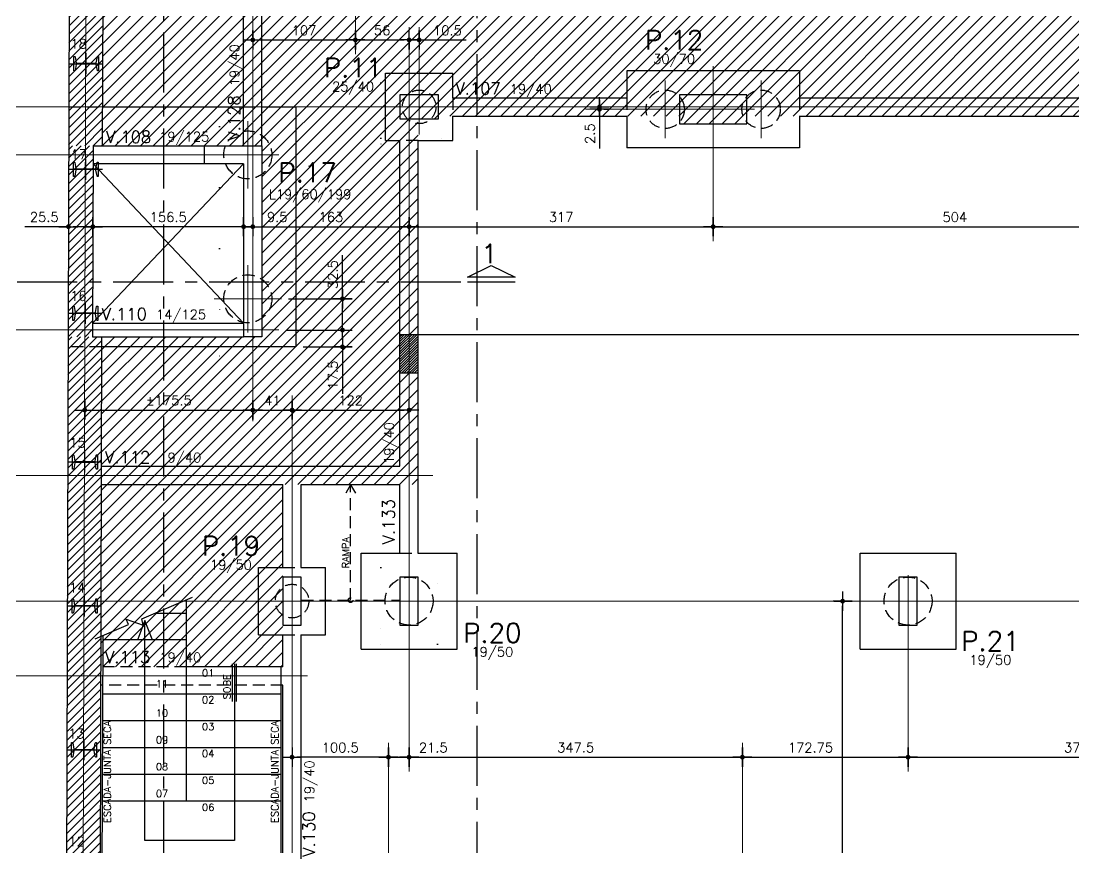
# Model space of a CAD drawing. Header units: inches. Extents: x 164 to 6104, y 4585 to 8790.
# Drawn here: x 733 to 1831, y 7038 to 7899 of the extents above; entities that cross this region are included whole.
import ezdxf

# ---------------------------------------------------------------- set-up
doc = ezdxf.new("R2010")
doc.units = ezdxf.units.IN
doc.header["$LTSCALE"] = 50
doc.header["$MEASUREMENT"] = 0
for name, pattern in [('CENTER', [2, 1.25, -0.25, 0.25, -0.25]), ('DOT', [6.35, 0, -6.35]), ('HIDDEN', [0.375, 0.25, -0.125])]:
    doc.linetypes.add(name, pattern=pattern)
for name, color, linetype in [('ALVENARIA', 10, 'HIDDEN'), ('BLOCOS', 3, 'Continuous'), ('CORTE-FORMA', 1, 'Continuous'), ('CORTINA', 7, 'Continuous'), ('COTA', 6, 'Continuous'), ('ESCADA', 8, 'Continuous'), ('EST_35Cm', 8, 'HIDDEN'), ('FO-TEXTO-VIGAS', 3, 'Continuous'), ('HACHURA SOBRE PISO', 253, 'Continuous'), ('P-N', 5, 'Continuous'), ('PERFIL-CORTINA', 210, 'Continuous'), ('TEXTO', 3, 'Continuous'), ('TEXTO_PERFIL', 4, 'Continuous')]:
    doc.layers.add(name, color=color, linetype=linetype)
for name, color, linetype, lineweight in [('CR-Pilares', 1, 'Continuous', 20), ('FO-Eixos', 150, 'Continuous', 5), ('FO-Textos dos pilares', 3, 'Continuous', 20), ('FO-Vigas', 2, 'Continuous', 30), ('SEM LAJE', 8, 'Continuous', 30)]:
    doc.layers.add(name, color=color, linetype=linetype, lineweight=lineweight)
doc.styles.add('060CL', font='simplex.shx', dxfattribs={"height": 11.25})
doc.styles.add('ROMANS', font='romans.shx')
doc.dimstyles.new('COTA_50', dxfattribs={"dimscale": 5, "dimtxt": 2, "dimasz": 1, "dimexe": 2, "dimexo": 1.5, "dimgap": 1, "dimtad": 1, "dimzin": 12, "dimdsep": 46, "dimtxsty": 'ROMANS', "dimblk1": 'COTA', "dimblk2": 'COTA', "dimsah": 1, "dimcen": -4, "dimdle": 1.5, "dimclrd": 6, "dimclre": 6, "dimclrt": 3, "dimadec": 0, "dimazin": 0, "dimtfac": 1, "dimtofl": 0, "dimtmove": 0, "dimatfit": 3, "dimldrblk": 'COTA', "dimfxl": 1, "dimtolj": 1, "dimtzin": 12, "dimarcsym": 0})
pattern_1 = [(45, (337.457, 4585.132), (-4.419417, 4.419417), [])]

# ---------------------------------------------------------------- blocks, each defined once
blk = doc.blocks.new('COTA')
at = {"layer": 'COTA'}
for p, q in [((2, 0), (-2, 0)), ((0, -2), (0, 2))]:
    blk.add_line(p, q, dxfattribs=at)
at = {"layer": 'COTA', "const_width": 0.5}
blk.add_lwpolyline([(-0.25, 0, 1), (0.25, 0, 1)], format="xyb", close=True, dxfattribs=at)
blk = doc.blocks.new('*D103')
at = {"layer": 'COTA', "color": 6, "lineweight": -2, "transparency": 16777216}
for p, q in [((1657.7, 7133.3), (1657.7, 7122.2)), ((1662.7, 7132.2), (2025, 7132.2)), ((2030, 7133.3), (2030, 7122.2))]:
    blk.add_line(p, q, dxfattribs=at)
at = {"layer": 'Defpoints', "color": 0, "transparency": 16777216}
for p in [(1657.7, 7140.8), (2030, 7140.8), (2030, 7132.2)]:
    blk.add_point(p, dxfattribs=at)
at = {"layer": 'COTA', "color": 6, "lineweight": -2, "transparency": 16777216, "xscale": 5, "yscale": 5, "zscale": 5, "rotation": 180}
blk.add_blockref('COTA', (1657.7, 7132.2), dxfattribs=at)
at = {"layer": 'COTA', "color": 6, "lineweight": -2, "transparency": 16777216, "xscale": 5, "yscale": 5, "zscale": 5}
blk.add_blockref('COTA', (2030, 7132.2), dxfattribs=at)
at = {"layer": 'COTA', "color": 3, "transparency": 16777216, "insert": (1843.9, 7142.2), "char_height": 10, "attachment_point": 5, "style": 'ROMANS'}
blk.add_mtext('\\A1;372.25', dxfattribs=at)
blk = doc.blocks.new('*D20')
at = {"layer": 'COTA', "color": 6, "lineweight": -2, "transparency": 16777216}
for p, q in [((974.5, 7882.4), (974.5, 7889.6)), ((1081.5, 7882.4), (1081.5, 7889.6)), ((979.5, 7879.6), (1076.5, 7879.6))]:
    blk.add_line(p, q, dxfattribs=at)
at = {"layer": 'Defpoints', "color": 0, "transparency": 16777216}
for p in [(974.5, 7874.9), (1081.5, 7879.6), (1081.5, 7874.9)]:
    blk.add_point(p, dxfattribs=at)
at = {"layer": 'COTA', "color": 6, "lineweight": -2, "transparency": 16777216, "xscale": 5, "yscale": 5, "zscale": 5, "rotation": 180}
blk.add_blockref('COTA', (974.5, 7879.6), dxfattribs=at)
at = {"layer": 'COTA', "color": 6, "lineweight": -2, "transparency": 16777216, "xscale": 5, "yscale": 5, "zscale": 5}
blk.add_blockref('COTA', (1081.5, 7879.6), dxfattribs=at)
at = {"layer": 'COTA', "color": 3, "transparency": 16777216, "insert": (1028, 7889.6), "char_height": 10, "attachment_point": 5, "style": 'ROMANS'}
blk.add_mtext('\\A1;107', dxfattribs=at)
blk = doc.blocks.new('*D21')
at = {"layer": 'COTA', "color": 6, "lineweight": -2, "transparency": 16777216}
for p, q in [((1081.5, 7880.7), (1081.5, 7869.6)), ((1086.5, 7879.6), (1132.5, 7879.6)), ((1137.5, 7880.7), (1137.5, 7869.6))]:
    blk.add_line(p, q, dxfattribs=at)
at = {"layer": 'Defpoints', "color": 0, "transparency": 16777216}
for p in [(1081.5, 7888.2), (1137.5, 7888.2), (1137.5, 7879.6)]:
    blk.add_point(p, dxfattribs=at)
at = {"layer": 'COTA', "color": 6, "lineweight": -2, "transparency": 16777216, "xscale": 5, "yscale": 5, "zscale": 5, "rotation": 180}
blk.add_blockref('COTA', (1081.5, 7879.6), dxfattribs=at)
at = {"layer": 'COTA', "color": 6, "lineweight": -2, "transparency": 16777216, "xscale": 5, "yscale": 5, "zscale": 5}
blk.add_blockref('COTA', (1137.5, 7879.6), dxfattribs=at)
at = {"layer": 'COTA', "color": 3, "transparency": 16777216, "insert": (1109.5, 7889.6), "char_height": 10, "attachment_point": 5, "style": 'ROMANS'}
blk.add_mtext('\\A1;56', dxfattribs=at)
blk = doc.blocks.new('*D42')
at = {"layer": 'COTA', "color": 6, "lineweight": -2, "transparency": 16777216}
for p, q in [((960, 7685), (812.8, 7685)), ((807.8, 7679.9), (807.8, 7675)), ((965, 7679.4), (965, 7675))]:
    blk.add_line(p, q, dxfattribs=at)
at = {"layer": 'Defpoints', "color": 0, "transparency": 16777216}
for p in [(807.8, 7687.4), (807.8, 7685), (965, 7686.9)]:
    blk.add_point(p, dxfattribs=at)
at = {"layer": 'COTA', "color": 6, "lineweight": -2, "transparency": 16777216, "xscale": 5, "yscale": 5, "zscale": 5, "rotation": 180}
blk.add_blockref('COTA', (807.8, 7685), dxfattribs=at)
at = {"layer": 'COTA', "color": 6, "lineweight": -2, "transparency": 16777216, "xscale": 5, "yscale": 5, "zscale": 5}
blk.add_blockref('COTA', (965, 7685), dxfattribs=at)
at = {"layer": 'COTA', "color": 3, "transparency": 16777216, "insert": (886.4, 7695), "char_height": 10, "attachment_point": 5, "style": 'ROMANS'}
blk.add_mtext('\\A1;156.5', dxfattribs=at)
blk = doc.blocks.new('*D43')
at = {"layer": 'COTA', "color": 6, "lineweight": -2, "transparency": 16777216}
for p, q in [((782.3, 7685), (736.9, 7685)), ((782.3, 7687.2), (782.3, 7675)), ((802.8, 7685), (787.3, 7685)), ((807.8, 7687.1), (807.8, 7675))]:
    blk.add_line(p, q, dxfattribs=at)
at = {"layer": 'Defpoints', "color": 0, "transparency": 16777216}
for p in [(782.3, 7694.7), (782.3, 7685), (807.8, 7694.6)]:
    blk.add_point(p, dxfattribs=at)
at = {"layer": 'COTA', "color": 6, "lineweight": -2, "transparency": 16777216, "xscale": 5, "yscale": 5, "zscale": 5, "rotation": 180}
blk.add_blockref('COTA', (782.3, 7685), dxfattribs=at)
at = {"layer": 'COTA', "color": 6, "lineweight": -2, "transparency": 16777216, "xscale": 5, "yscale": 5, "zscale": 5}
blk.add_blockref('COTA', (807.8, 7685), dxfattribs=at)
at = {"layer": 'COTA', "color": 3, "transparency": 16777216, "insert": (757.1, 7695), "char_height": 10, "attachment_point": 5, "style": 'ROMANS'}
blk.add_mtext('\\A1;25.5', dxfattribs=at)
blk = doc.blocks.new('*D44')
at = {"layer": 'COTA', "color": 6, "lineweight": -2, "transparency": 16777216}
for p, q in [((960, 7685), (955, 7685)), ((965, 7685.2), (965, 7675)), ((974.5, 7685.2), (974.5, 7675)), ((979.5, 7685), (1015.4, 7685))]:
    blk.add_line(p, q, dxfattribs=at)
at = {"layer": 'Defpoints', "color": 0, "transparency": 16777216}
for p in [(965, 7692.7), (974.5, 7692.7), (974.5, 7685)]:
    blk.add_point(p, dxfattribs=at)
at = {"layer": 'COTA', "color": 6, "lineweight": -2, "transparency": 16777216, "xscale": 5, "yscale": 5, "zscale": 5}
blk.add_blockref('COTA', (965, 7685), dxfattribs=at)
at = {"layer": 'COTA', "color": 6, "lineweight": -2, "transparency": 16777216, "xscale": 5, "yscale": 5, "zscale": 5, "rotation": 180}
blk.add_blockref('COTA', (974.5, 7685), dxfattribs=at)
at = {"layer": 'COTA', "color": 3, "transparency": 16777216, "insert": (1000, 7695), "char_height": 10, "attachment_point": 5, "style": 'ROMANS'}
blk.add_mtext('\\A1;9.5', dxfattribs=at)
blk = doc.blocks.new('*D45')
at = {"layer": 'COTA', "color": 6, "lineweight": -2, "transparency": 16777216}
for p, q in [((974.5, 7684.3), (974.5, 7675)), ((979.5, 7685), (1132.5, 7685)), ((1137.5, 7684.3), (1137.5, 7675))]:
    blk.add_line(p, q, dxfattribs=at)
at = {"layer": 'Defpoints', "color": 0, "transparency": 16777216}
for p in [(974.5, 7691.8), (1137.5, 7691.8), (1137.5, 7685)]:
    blk.add_point(p, dxfattribs=at)
at = {"layer": 'COTA', "color": 6, "lineweight": -2, "transparency": 16777216, "xscale": 5, "yscale": 5, "zscale": 5, "rotation": 180}
blk.add_blockref('COTA', (974.5, 7685), dxfattribs=at)
at = {"layer": 'COTA', "color": 6, "lineweight": -2, "transparency": 16777216, "xscale": 5, "yscale": 5, "zscale": 5}
blk.add_blockref('COTA', (1137.5, 7685), dxfattribs=at)
at = {"layer": 'COTA', "color": 3, "transparency": 16777216, "insert": (1056, 7695), "char_height": 10, "attachment_point": 5, "style": 'ROMANS'}
blk.add_mtext('\\A1;163', dxfattribs=at)
blk = doc.blocks.new('*D46')
at = {"layer": 'COTA', "color": 6, "lineweight": -2, "transparency": 16777216}
for p, q in [((1137.5, 7691.9), (1137.5, 7675)), ((1142.5, 7685), (1449.5, 7685)), ((1454.5, 7691.9), (1454.5, 7675))]:
    blk.add_line(p, q, dxfattribs=at)
at = {"layer": 'Defpoints', "color": 0, "transparency": 16777216}
for p in [(1137.5, 7699.4), (1454.5, 7699.4), (1454.5, 7685)]:
    blk.add_point(p, dxfattribs=at)
at = {"layer": 'COTA', "color": 6, "lineweight": -2, "transparency": 16777216, "xscale": 5, "yscale": 5, "zscale": 5, "rotation": 180}
blk.add_blockref('COTA', (1137.5, 7685), dxfattribs=at)
at = {"layer": 'COTA', "color": 6, "lineweight": -2, "transparency": 16777216, "xscale": 5, "yscale": 5, "zscale": 5}
blk.add_blockref('COTA', (1454.5, 7685), dxfattribs=at)
at = {"layer": 'COTA', "color": 3, "transparency": 16777216, "insert": (1296, 7695), "char_height": 10, "attachment_point": 5, "style": 'ROMANS'}
blk.add_mtext('\\A1;317', dxfattribs=at)
blk = doc.blocks.new('*D47')
at = {"layer": 'COTA', "color": 6, "lineweight": -2, "transparency": 16777216}
for p, q in [((1454.5, 7688.1), (1454.5, 7675)), ((1459.5, 7685), (1953.5, 7685)), ((1958.5, 7688.1), (1958.5, 7675))]:
    blk.add_line(p, q, dxfattribs=at)
at = {"layer": 'Defpoints', "color": 0, "transparency": 16777216}
for p in [(1454.5, 7695.6), (1958.5, 7695.6), (1958.5, 7685)]:
    blk.add_point(p, dxfattribs=at)
at = {"layer": 'COTA', "color": 6, "lineweight": -2, "transparency": 16777216, "xscale": 5, "yscale": 5, "zscale": 5, "rotation": 180}
blk.add_blockref('COTA', (1454.5, 7685), dxfattribs=at)
at = {"layer": 'COTA', "color": 6, "lineweight": -2, "transparency": 16777216, "xscale": 5, "yscale": 5, "zscale": 5}
blk.add_blockref('COTA', (1958.5, 7685), dxfattribs=at)
at = {"layer": 'COTA', "color": 3, "transparency": 16777216, "insert": (1706.5, 7695), "char_height": 10, "attachment_point": 5, "style": 'ROMANS'}
blk.add_mtext('\\A1;504', dxfattribs=at)
blk = doc.blocks.new('*D96')
at = {"layer": 'COTA', "color": 6, "lineweight": -2, "transparency": 16777216}
for p, q in [((799.3, 7490.2), (799.3, 7483.9)), ((804.3, 7493.9), (969.5, 7493.9)), ((974.5, 7490.2), (974.5, 7483.9))]:
    blk.add_line(p, q, dxfattribs=at)
at = {"layer": 'Defpoints', "color": 0, "transparency": 16777216}
for p in [(799.3, 7497.7), (974.5, 7497.7), (974.5, 7493.9)]:
    blk.add_point(p, dxfattribs=at)
at = {"layer": 'COTA', "color": 6, "lineweight": -2, "transparency": 16777216, "xscale": 5, "yscale": 5, "zscale": 5, "rotation": 180}
blk.add_blockref('COTA', (799.3, 7493.9), dxfattribs=at)
at = {"layer": 'COTA', "color": 6, "lineweight": -2, "transparency": 16777216, "xscale": 5, "yscale": 5, "zscale": 5}
blk.add_blockref('COTA', (974.5, 7493.9), dxfattribs=at)
at = {"layer": 'COTA', "color": 3, "transparency": 16777216, "insert": (886.9, 7503.9), "char_height": 10, "attachment_point": 5, "style": 'ROMANS'}
blk.add_mtext('\\A1;%%P175.5', dxfattribs=at)
blk = doc.blocks.new('*D97')
at = {"layer": 'COTA', "color": 6, "lineweight": -2, "transparency": 16777216}
for p, q in [((974.5, 7494.5), (974.5, 7503.9)), ((1015.5, 7494.5), (1015.5, 7503.9)), ((979.5, 7493.9), (1010.5, 7493.9))]:
    blk.add_line(p, q, dxfattribs=at)
at = {"layer": 'Defpoints', "color": 0, "transparency": 16777216}
for p in [(974.5, 7487), (1015.5, 7493.9), (1015.5, 7487)]:
    blk.add_point(p, dxfattribs=at)
at = {"layer": 'COTA', "color": 6, "lineweight": -2, "transparency": 16777216, "xscale": 5, "yscale": 5, "zscale": 5, "rotation": 180}
blk.add_blockref('COTA', (974.5, 7493.9), dxfattribs=at)
at = {"layer": 'COTA', "color": 6, "lineweight": -2, "transparency": 16777216, "xscale": 5, "yscale": 5, "zscale": 5}
blk.add_blockref('COTA', (1015.5, 7493.9), dxfattribs=at)
at = {"layer": 'COTA', "color": 3, "transparency": 16777216, "insert": (995, 7503.9), "char_height": 10, "attachment_point": 5, "style": 'ROMANS'}
blk.add_mtext('\\A1;41', dxfattribs=at)
blk = doc.blocks.new('*D98')
at = {"layer": 'COTA', "color": 6, "lineweight": -2, "transparency": 16777216}
for p, q in [((1015.5, 7494.1), (1015.5, 7503.9)), ((1137.5, 7494.1), (1137.5, 7503.9)), ((1020.5, 7493.9), (1132.5, 7493.9))]:
    blk.add_line(p, q, dxfattribs=at)
at = {"layer": 'Defpoints', "color": 0, "transparency": 16777216}
for p in [(1015.5, 7486.6), (1137.5, 7493.9), (1137.5, 7486.6)]:
    blk.add_point(p, dxfattribs=at)
at = {"layer": 'COTA', "color": 6, "lineweight": -2, "transparency": 16777216, "xscale": 5, "yscale": 5, "zscale": 5, "rotation": 180}
blk.add_blockref('COTA', (1015.5, 7493.9), dxfattribs=at)
at = {"layer": 'COTA', "color": 6, "lineweight": -2, "transparency": 16777216, "xscale": 5, "yscale": 5, "zscale": 5}
blk.add_blockref('COTA', (1137.5, 7493.9), dxfattribs=at)
at = {"layer": 'COTA', "color": 3, "transparency": 16777216, "insert": (1076.5, 7503.9), "char_height": 10, "attachment_point": 5, "style": 'ROMANS'}
blk.add_mtext('\\A1;122', dxfattribs=at)
blk = doc.blocks.new('*D99')
at = {"layer": 'COTA', "color": 6, "lineweight": -2, "transparency": 16777216}
for p, q in [((1116, 7131.5), (1116, 7122.2)), ((1121, 7132.2), (1132.5, 7132.2)), ((1137.5, 7132.2), (1183, 7132.2)), ((1137.5, 7131.5), (1137.5, 7122.2))]:
    blk.add_line(p, q, dxfattribs=at)
at = {"layer": 'Defpoints', "color": 0, "transparency": 16777216}
for p in [(1116, 7139), (1137.5, 7139), (1137.5, 7132.2)]:
    blk.add_point(p, dxfattribs=at)
at = {"layer": 'COTA', "color": 6, "lineweight": -2, "transparency": 16777216, "xscale": 5, "yscale": 5, "zscale": 5, "rotation": 180}
blk.add_blockref('COTA', (1116, 7132.2), dxfattribs=at)
at = {"layer": 'COTA', "color": 6, "lineweight": -2, "transparency": 16777216, "xscale": 5, "yscale": 5, "zscale": 5}
blk.add_blockref('COTA', (1137.5, 7132.2), dxfattribs=at)
at = {"layer": 'COTA', "color": 3, "transparency": 16777216, "insert": (1162.7, 7142.2), "char_height": 10, "attachment_point": 5, "style": 'ROMANS'}
blk.add_mtext('\\A1;21.5', dxfattribs=at)
blk = doc.blocks.new('*D100')
at = {"layer": 'COTA', "color": 6, "lineweight": -2, "transparency": 16777216}
for p, q in [((1015.5, 7132.4), (1015.5, 7122.2)), ((1111, 7132.2), (1020.5, 7132.2)), ((1116, 7132.4), (1116, 7122.2))]:
    blk.add_line(p, q, dxfattribs=at)
at = {"layer": 'Defpoints', "color": 0, "transparency": 16777216}
for p in [(1015.5, 7139.9), (1116, 7139.9), (1015.5, 7132.2)]:
    blk.add_point(p, dxfattribs=at)
at = {"layer": 'COTA', "color": 6, "lineweight": -2, "transparency": 16777216, "xscale": 5, "yscale": 5, "zscale": 5, "rotation": 180}
blk.add_blockref('COTA', (1015.5, 7132.2), dxfattribs=at)
at = {"layer": 'COTA', "color": 6, "lineweight": -2, "transparency": 16777216, "xscale": 5, "yscale": 5, "zscale": 5}
blk.add_blockref('COTA', (1116, 7132.2), dxfattribs=at)
at = {"layer": 'COTA', "color": 3, "transparency": 16777216, "insert": (1065.7, 7142.2), "char_height": 10, "attachment_point": 5, "style": 'ROMANS'}
blk.add_mtext('\\A1;100.5', dxfattribs=at)
blk = doc.blocks.new('*D101')
at = {"layer": 'COTA', "color": 6, "lineweight": -2, "transparency": 16777216}
for p, q in [((1137.5, 7135.7), (1137.5, 7122.2)), ((1485, 7135.7), (1485, 7122.2)), ((1142.5, 7132.2), (1480, 7132.2))]:
    blk.add_line(p, q, dxfattribs=at)
at = {"layer": 'Defpoints', "color": 0, "transparency": 16777216}
for p in [(1137.5, 7143.2), (1485, 7143.2), (1485, 7132.2)]:
    blk.add_point(p, dxfattribs=at)
at = {"layer": 'COTA', "color": 6, "lineweight": -2, "transparency": 16777216, "xscale": 5, "yscale": 5, "zscale": 5, "rotation": 180}
blk.add_blockref('COTA', (1137.5, 7132.2), dxfattribs=at)
at = {"layer": 'COTA', "color": 6, "lineweight": -2, "transparency": 16777216, "xscale": 5, "yscale": 5, "zscale": 5}
blk.add_blockref('COTA', (1485, 7132.2), dxfattribs=at)
at = {"layer": 'COTA', "color": 3, "transparency": 16777216, "insert": (1311.2, 7142.2), "char_height": 10, "attachment_point": 5, "style": 'ROMANS'}
blk.add_mtext('\\A1;347.5', dxfattribs=at)
blk = doc.blocks.new('*D102')
at = {"layer": 'COTA', "color": 6, "lineweight": -2, "transparency": 16777216}
for p, q in [((1485, 7136.1), (1485, 7142.2)), ((1657.7, 7136.1), (1657.7, 7142.2)), ((1490, 7132.2), (1652.7, 7132.2))]:
    blk.add_line(p, q, dxfattribs=at)
at = {"layer": 'Defpoints', "color": 0, "transparency": 16777216}
for p in [(1485, 7128.6), (1657.7, 7132.2), (1657.7, 7128.6)]:
    blk.add_point(p, dxfattribs=at)
at = {"layer": 'COTA', "color": 6, "lineweight": -2, "transparency": 16777216, "xscale": 5, "yscale": 5, "zscale": 5, "rotation": 180}
blk.add_blockref('COTA', (1485, 7132.2), dxfattribs=at)
at = {"layer": 'COTA', "color": 6, "lineweight": -2, "transparency": 16777216, "xscale": 5, "yscale": 5, "zscale": 5}
blk.add_blockref('COTA', (1657.7, 7132.2), dxfattribs=at)
at = {"layer": 'COTA', "color": 3, "transparency": 16777216, "insert": (1556, 7142.2), "char_height": 10, "attachment_point": 5, "style": 'ROMANS'}
blk.add_mtext('\\A1;172.75', dxfattribs=at)
blk = doc.blocks.new('*D134')
at = {"layer": 'COTA', "color": 6, "lineweight": -2, "transparency": 16777216}
for p, q in [((1137.5, 7878.5), (1137.5, 7889.6)), ((1148, 7878.5), (1148, 7889.6)), ((1132.5, 7879.6), (1127.5, 7879.6)), ((1153, 7879.6), (1197, 7879.6))]:
    blk.add_line(p, q, dxfattribs=at)
at = {"layer": 'Defpoints', "color": 0, "transparency": 16777216}
for p in [(1137.5, 7871), (1148, 7879.6), (1148, 7871)]:
    blk.add_point(p, dxfattribs=at)
at = {"layer": 'COTA', "color": 6, "lineweight": -2, "transparency": 16777216, "xscale": 5, "yscale": 5, "zscale": 5}
blk.add_blockref('COTA', (1137.5, 7879.6), dxfattribs=at)
at = {"layer": 'COTA', "color": 6, "lineweight": -2, "transparency": 16777216, "xscale": 5, "yscale": 5, "zscale": 5, "rotation": 180}
blk.add_blockref('COTA', (1148, 7879.6), dxfattribs=at)
at = {"layer": 'COTA', "color": 3, "transparency": 16777216, "insert": (1177.5, 7889.6), "char_height": 10, "attachment_point": 5, "style": 'ROMANS'}
blk.add_mtext('\\A1;10.5', dxfattribs=at)
blk = doc.blocks.new('*D93')
at = {"layer": 'COTA', "color": 6, "lineweight": -2, "transparency": 16777216}
for p, q in [((1336, 7814.8), (1336, 7819.8)), ((1340.4, 7809.8), (1346, 7809.8)), ((1340.4, 7807.3), (1346, 7807.3)), ((1336, 7802.3), (1336, 7766.4))]:
    blk.add_line(p, q, dxfattribs=at)
at = {"layer": 'Defpoints', "color": 0, "transparency": 16777216}
for p in [(1332.9, 7809.8), (1332.9, 7807.3), (1336, 7807.3)]:
    blk.add_point(p, dxfattribs=at)
at = {"layer": 'COTA', "color": 6, "lineweight": -2, "transparency": 16777216, "xscale": 5, "yscale": 5, "zscale": 5}
for p, rotation in [((1336, 7809.8), 270), ((1336, 7807.3), 90)]:
    blk.add_blockref('COTA', p, dxfattribs=dict(at, rotation=rotation))
at = {"layer": 'COTA', "color": 3, "transparency": 16777216, "insert": (1326, 7781.9), "char_height": 10, "attachment_point": 5, "rotation": 90, "style": 'ROMANS'}
blk.add_mtext('\\A1;2.5', dxfattribs=at)
blk = doc.blocks.new('*D119')
at = {"layer": 'COTA', "color": 6, "lineweight": -2, "transparency": 16777216}
for p, q in [((1580.3, 7294.8), (1599.5, 7294.8)), ((1589.5, 6674.8), (1589.5, 7289.8)), ((1580.3, 6669.8), (1599.5, 6669.8))]:
    blk.add_line(p, q, dxfattribs=at)
at = {"layer": 'Defpoints', "color": 0, "transparency": 16777216}
for p in [(1572.8, 7294.8), (1589.5, 7294.8), (1572.8, 6669.8)]:
    blk.add_point(p, dxfattribs=at)
at = {"layer": 'COTA', "color": 6, "lineweight": -2, "transparency": 16777216, "xscale": 5, "yscale": 5, "zscale": 5}
for p, rotation in [((1589.5, 7294.8), 90), ((1589.5, 6669.8), 270)]:
    blk.add_blockref('COTA', p, dxfattribs=dict(at, rotation=rotation))
at = {"layer": 'COTA', "color": 3, "transparency": 16777216, "insert": (1579.5, 6982.3), "char_height": 10, "attachment_point": 5, "rotation": 90, "style": 'ROMANS'}
blk.add_mtext('\\A1;625', dxfattribs=at)
blk = doc.blocks.new('*D243')
at = {"layer": 'BLOCOS', "color": 6, "lineweight": -2, "transparency": 16777216}
for p, q in [((1068, 7609.8), (1068, 7655.3)), ((1011.9, 7609.8), (1078, 7609.8)), ((1068, 7582.3), (1068, 7604.8)), ((1009.3, 7577.3), (1078, 7577.3))]:
    blk.add_line(p, q, dxfattribs=at)
at = {"layer": 'Defpoints', "color": 0, "transparency": 16777216}
for p in [(1004.4, 7609.8), (1068, 7609.8), (1001.8, 7577.3)]:
    blk.add_point(p, dxfattribs=at)
at = {"layer": 'BLOCOS', "color": 6, "lineweight": -2, "transparency": 16777216, "xscale": 5, "yscale": 5, "zscale": 5}
for p, rotation in [((1068, 7609.8), 90), ((1068, 7577.3), 270)]:
    blk.add_blockref('COTA', p, dxfattribs=dict(at, rotation=rotation))
at = {"layer": 'BLOCOS', "color": 3, "transparency": 16777216, "insert": (1058, 7635.1), "char_height": 10, "attachment_point": 5, "rotation": 90, "style": 'ROMANS'}
blk.add_mtext('\\A1;32.5', dxfattribs=at)
blk = doc.blocks.new('*D244')
at = {"layer": 'BLOCOS', "color": 6, "lineweight": -2, "transparency": 16777216}
for p, q in [((1068, 7582.3), (1068, 7587.3)), ((1009.3, 7577.3), (1078, 7577.3)), ((1026.9, 7559.8), (1078, 7559.8)), ((1068, 7554.8), (1068, 7510.8))]:
    blk.add_line(p, q, dxfattribs=at)
at = {"layer": 'Defpoints', "color": 0, "transparency": 16777216}
for p in [(1001.8, 7577.3), (1019.4, 7559.8), (1068, 7559.8)]:
    blk.add_point(p, dxfattribs=at)
at = {"layer": 'BLOCOS', "color": 6, "lineweight": -2, "transparency": 16777216, "xscale": 5, "yscale": 5, "zscale": 5}
for p, rotation in [((1068, 7577.3), 270), ((1068, 7559.8), 90)]:
    blk.add_blockref('COTA', p, dxfattribs=dict(at, rotation=rotation))
at = {"layer": 'BLOCOS', "color": 3, "transparency": 16777216, "insert": (1058, 7530.3), "char_height": 10, "attachment_point": 5, "rotation": 90, "style": 'ROMANS'}
blk.add_mtext('\\A1;17.5', dxfattribs=at)

msp = doc.modelspace()

# ---------------------------------------------------------------- hatches: boundary and pattern name
at = {"layer": 'CORTE-FORMA'}
h = msp.add_hatch(dxfattribs=at)
h.set_pattern_fill('ANSI31', color=70, scale=15)
h.set_pattern_definition([(45, (-1213.1004, 4585.1318), (-1.3258252, 1.3258252), [])])
h.paths.add_polyline_path([(1146.99312, 7532.69647), (1146.99312, 7572.69647), (1127.99312, 7572.69647), (1127.99312, 7532.69647)])
at = {"layer": 'CORTINA'}
h = msp.add_hatch(dxfattribs=at)
h.set_pattern_fill('ANSI31', color=253, scale=50)
h.set_pattern_definition(pattern_1)
h.paths.add_polyline_path([(819.15493, 8289.78101), (3743.45968, 8322.84083), (3743.45968, 7831.33875), (3778.45968, 7831.33875), (3778.45968, 8358.23875), (784.25968, 8324.38875), (782.57712, 7769.33875), (817.57728, 7769.33875)])
h = msp.add_hatch(dxfattribs=at)
h.set_pattern_fill('ANSI31', color=253, scale=50)
h.paths.add_polyline_path([(808.07724, 7769.33875), (782.57712, 7769.33875), (781.97388, 7570.33875), (807.474, 7570.33875)])
h = msp.add_hatch(dxfattribs=at)
h.set_pattern_fill('ANSI31', color=253, scale=50)
h.set_pattern_definition(pattern_1)
h.paths.add_polyline_path([(3743.45968, 5673.85557), (1473.10144, 5602.83875), (811.00984, 5602.83875), (816.97404, 7570.33875), (781.97388, 7570.33875), (775.90358, 5567.83875), (1473.64871, 5567.83875), (3743.45968, 5638.83845), (3743.45968, 5634.44181), (3778.45968, 5634.44181), (3778.45968, 7632.33875), (3743.45968, 7632.33875)])
at = {"layer": 'HACHURA SOBRE PISO'}
h = msp.add_hatch(dxfattribs=at)
h.set_pattern_fill('ANSI31', color=256, scale=75)
h.set_pattern_definition([(45, (-1213.1, 4585.132), (-6.629126, 6.629126), [])])
h.paths.add_polyline_path([(3743.45968, 8153.83875), (3562.49312, 8153.83875), (3562.49312, 8320.79497), (819.15493, 8289.78101), (817.57728, 7769.33875), (983.99311, 7769.33875), (983.99311, 7570.33875), (816.97404, 7570.33875), (815.83301, 7226.33872), (1005.95968, 7226.33872), (1005.95968, 7416.33875), (1146.99312, 7416.33875), (1146.99312, 7797.33875), (1167.99312, 7797.33875), (1167.99312, 7800.33875), (1419.49312, 7800.33875), (1419.49312, 7792.33875), (1489.49312, 7792.33875), (1489.49312, 7800.33875), (1938.49312, 7800.33875), (1938.49312, 7797.33875), (1978.49312, 7797.33875), (1978.49312, 7800.33875), (2518.49312, 7800.33875), (2558.49312, 7797.33875), (2558.49312, 7800.33875), (3023.49312, 7800.33875), (3023.49312, 7792.33875), (3093.49312, 7792.33875), (3093.49312, 7800.33875), (3446.99311, 7800.33875), (3446.99311, 7471.83875), (3456.99311, 7471.83875), (3456.99311, 7452.83875), (3533.49312, 7452.83875), (3533.49312, 7471.83875), (3543.49312, 7471.83875), (3543.49312, 7500.83876), (3562.49312, 7500.83876), (3562.49312, 7473.33875), (3743.45968, 7473.33875), (3743.45968, 7632.33875), (3543.49312, 7632.33875), (3543.49312, 7662.33875), (3562.49312, 7662.33875), (3562.49312, 7812.33875), (3543.49312, 7812.33875), (3543.49312, 7831.33875), (3743.45968, 7831.33875)])

# ---------------------------------------------------------------- linework, layer by layer
at = {"layer": 'ALVENARIA', "linetype": 'DOT', "ltscale": 0.2}
for p, q in [((1107.95968, 7834.83294), (1107.95968, 7769.83294)), ((939.95968, 7789.33875), (939.95968, 7550.33875)), ((1107.95968, 7777.33875), (1187.95968, 7777.33875)), ((939.95968, 7550.33875), (998.95968, 7550.33875)), ((1107.95968, 7329.83875), (1107.95968, 7249.83875)), ((1166.95968, 7249.83875), (1166.95968, 7329.83875)), ((935.55872, 7190.24001), (935.55872, 7249.24001)), ((1107.95968, 7249.83875), (1166.95968, 7249.83875))]:
    msp.add_line(p, q, dxfattribs=at)
at = {"layer": 'ALVENARIA', "color": 252}
for p, q in [((1076.49311, 7415.83871), (1071.49311, 7407.33871)), ((1076.49311, 7295.83871), (1076.49311, 7415.83871)), ((1076.49311, 7415.83871), (1081.49311, 7407.33871))]:
    msp.add_line(p, q, dxfattribs=at)
at = {"layer": 'ALVENARIA', "color": 8, "linetype": 'Continuous'}
msp.add_line((955.45968, 7229.39044), (955.45968, 7045.18123), dxfattribs=at)
at = {"layer": 'ALVENARIA', "color": 252, "flags": 128}
msp.add_lwpolyline([(1025.49311, 7295.83871), (1127.49311, 7295.83871)], dxfattribs=at)
at = {"layer": 'ALVENARIA', "color": 252}
msp.add_circle((1076.49311, 7295.83871), 2.5, dxfattribs=at)
at = {"layer": 'BLOCOS'}
for p, q in [((1112.99312, 7774.83875), (1112.99312, 7844.83875)), ((1112.99312, 7844.83875), (1182.99312, 7844.83875)), ((1182.99312, 7819.33875), (1182.99312, 7844.83875)), ((1544.49312, 7847.33875), (1364.49312, 7847.33875)), ((1364.49312, 7847.33875), (1364.49312, 7819.33875)), ((1544.49312, 7847.33875), (1544.49312, 7819.33875)), ((817.70005, 7809.83875), (964.99311, 7809.83875)), ((983.99311, 7809.83875), (1019.36811, 7809.83875)), ((1019.36811, 7809.83875), (1019.36811, 7559.83875)), ((1182.99312, 7774.83875), (1182.99312, 7800.33875)), ((1364.49312, 7800.33875), (1364.49312, 7767.33875)), ((1544.49312, 7800.33875), (1544.49312, 7767.33875)), ((1112.99312, 7774.83875), (1127.99312, 7774.83875)), ((1146.99312, 7774.83875), (1182.99312, 7774.83875)), ((1544.49312, 7767.33875), (1364.49312, 7767.33875)), ((1019.36811, 7559.83875), (816.94221, 7559.83875)), ((1087.49312, 7244.83875), (1087.49312, 7344.83875)), ((1087.49312, 7344.83875), (1127.99312, 7344.83875)), ((1146.99312, 7344.83875), (1187.49312, 7344.83875)), ((1187.49312, 7244.83875), (1187.49312, 7344.83875)), ((1607.74312, 7244.83875), (1607.74312, 7344.83875)), ((1607.74312, 7344.83875), (1707.74312, 7344.83875)), ((1707.74312, 7244.83875), (1707.74312, 7344.83875)), ((980.45968, 7259.83875), (980.45968, 7329.83875)), ((980.45968, 7329.83875), (1005.95968, 7329.83875)), ((1024.95968, 7329.83875), (1050.45968, 7329.83875)), ((1050.45968, 7259.83875), (1050.45968, 7329.83875)), ((980.45968, 7259.83875), (1005.95968, 7259.83875)), ((1024.95968, 7259.83875), (1050.45968, 7259.83875)), ((1087.49312, 7244.83875), (1187.49312, 7244.83875)), ((1607.74312, 7244.83875), (1707.74312, 7244.83875))]:
    msp.add_line(p, q, dxfattribs=at)
at = {"layer": 'BLOCOS', "color": 8, "linetype": 'HIDDEN'}
for p, q in [((1182.99312, 7819.33875), (1182.99312, 7800.33875)), ((1364.49312, 7819.33875), (1364.49312, 7800.33875)), ((1544.49312, 7819.33875), (1544.49312, 7800.33875)), ((964.99311, 7809.83875), (983.99311, 7809.83875)), ((1146.99312, 7774.83875), (1127.99312, 7774.83875)), ((1127.99312, 7344.83875), (1146.99312, 7344.83875)), ((1005.95968, 7329.83875), (1024.95968, 7329.83875)), ((1005.95968, 7259.83875), (1024.95968, 7259.83875))]:
    msp.add_line(p, q, dxfattribs=at)
at = {"layer": 'BLOCOS', "linetype": 'HIDDEN'}
for p, q in [((782.69989, 7809.83875), (817.70005, 7809.83875)), ((816.94221, 7559.83875), (781.94205, 7559.83875))]:
    msp.add_line(p, q, dxfattribs=at)
at = {"layer": 'CORTE-FORMA'}
for p, q in [((1127.99312, 7572.69647), (1146.99312, 7572.69647)), ((1127.99312, 7532.69647), (1127.99312, 7572.69647)), ((1146.99312, 7532.69647), (1146.99312, 7572.69647)), ((1127.99312, 7532.69647), (1146.99312, 7532.69647))]:
    msp.add_line(p, q, dxfattribs=at)
at = {"layer": 'CORTE-FORMA', "color": 8}
msp.add_line((1146.99312, 7572.69647), (2417.99312, 7572.69647), dxfattribs=at)
at = {"layer": 'CORTINA'}
for p, q in [((784.25968, 8324.38875), (775.90358, 5567.83875)), ((819.15493, 8289.78101), (817.57728, 7769.33875)), ((808.07724, 7769.33875), (807.474, 7570.33875)), ((816.97404, 7570.33875), (811.00984, 5602.83875))]:
    msp.add_line(p, q, dxfattribs=at)
at = {"layer": 'CORTINA', "linetype": 'HIDDEN'}
msp.add_line((807.474, 7570.33875), (816.97404, 7570.33875), dxfattribs=at)
at = {"layer": 'CR-Pilares', "linetype": 'DOT', "ltscale": 0.2}
msp.add_line((935.55872, 7190.24001), (935.55872, 7249.24001), dxfattribs=at)
at = {"layer": 'ESCADA'}
for p, q in [((858.88915, 7276.23442), (911.82364, 7298.79351)), ((905.49312, 7086.33871), (905.49312, 7296.09563)), ((873.21276, 7282.33871), (905.49312, 7282.33871)), ((810.10686, 7255.44488), (845.07817, 7270.3486)), ((845.07817, 7270.3486), (842.55522, 7276.16533)), ((842.55522, 7276.16533), (860.23345, 7269.74296)), ((860.23345, 7269.74296), (858.88915, 7276.23442)), ((818.02973, 7258.82137), (817.20222, 6985.83874)), ((905.49312, 7254.33871), (818.01614, 7254.33871)), ((1003.95968, 6985.83874), (1003.95968, 7226.33872)), ((817.84639, 7198.33871), (1003.95968, 7198.33871)), ((817.76151, 7170.33872), (1003.95968, 7170.33872)), ((817.67663, 7142.33871), (1003.95968, 7142.33871)), ((817.59175, 7114.33872), (1003.95968, 7114.33872)), ((1003.95968, 7086.33871), (817.50687, 7086.33871))]:
    msp.add_line(p, q, dxfattribs=at)
at = {"layer": 'EST_35Cm', "color": 8}
for centre, radius in [((1147.99312, 7809.83875), 17.5), ((1404.49312, 7807.33875), 20), ((1504.49312, 7807.33875), 20), ((969.36811, 7759.83875), 25), ((969.36811, 7609.83875), 25), ((1015.45968, 7294.83875), 17.5), ((1137.49312, 7294.83875), 25), ((1657.74312, 7294.83875), 25)]:
    msp.add_circle(centre, radius, dxfattribs=at)
at = {"layer": 'FO-Eixos'}
for p, q in [((974.49279, 7482.5), (974.49279, 8487.88815)), ((1081.49312, 8487.88815), (1081.49312, 7864.64467)), ((801.76036, 8324.5866), (793.40366, 5567.83875)), ((1137.49312, 7117.23534), (1137.49312, 7892.81698)), ((1147.99312, 7780.92214), (1147.99312, 7892.81698)), ((1454.49312, 7852.41268), (1454.49312, 7670.03886)), ((1404.49312, 7837.33875), (1404.49312, 7777.33875)), ((1504.49312, 7837.33875), (1504.49312, 7777.33875)), ((646.16579, 7809.83875), (3376, 7809.83875)), ((1497.7753, 7807.33875), (1321.5, 7807.33875)), ((969.36811, 7794.83875), (969.36811, 7724.83875)), ((646.16579, 7759.83875), (1001.81137, 7759.83875)), ((969.36811, 7644.83875), (969.36811, 7574.83875)), ((1004.36811, 7609.83875), (934.36811, 7609.83875)), ((646.16579, 7577.33875), (1001.81137, 7577.33875)), ((1015.45968, 6855.14514), (1015.45968, 7509)), ((646.16579, 7425.83875), (1162.28909, 7425.83875)), ((1657.74312, 7117.23534), (1657.74312, 7321.78303)), ((646.16579, 7294.83875), (3323.5, 7294.83875)), ((1031.60249, 7216.83872), (646.16579, 7216.83872)), ((1115.99318, 4929.5), (1115.99318, 7147.23534)), ((1484.99312, 6333.67923), (1484.99312, 7147.23534))]:
    msp.add_line(p, q, dxfattribs=at)
at = {"layer": 'FO-Vigas'}
for p, q in [((964.99311, 7769.33875), (964.99311, 7927.83875)), ((983.99311, 7769.33875), (983.99311, 7927.83875)), ((1182.99312, 7819.33875), (1364.49312, 7819.33875)), ((1544.49312, 7819.33875), (1908.49312, 7819.33875)), ((1182.99312, 7800.33875), (1364.49312, 7800.33875)), ((1544.49312, 7800.33875), (1908.49312, 7800.33875)), ((1127.99312, 7435.33875), (1127.99312, 7774.83875)), ((1146.99312, 7344.83875), (1146.99312, 7774.83875)), ((808.07724, 7769.33875), (923.99312, 7769.33875)), ((923.99312, 7750.33875), (808.01964, 7750.33875)), ((807.474, 7584.33875), (964.99312, 7584.33875)), ((807.474, 7570.33875), (964.99312, 7570.33875)), ((816.56481, 7435.33875), (1127.99312, 7435.33875)), ((816.50721, 7416.33875), (1005.95968, 7416.33875)), ((1005.95968, 7329.83875), (1005.95968, 7416.33875)), ((1024.95968, 7329.83875), (1024.95968, 7416.33875)), ((1024.95968, 7416.33875), (1127.99312, 7416.33875)), ((1127.99312, 7344.83875), (1127.99312, 7416.33875)), ((1005.95968, 7226.33872), (1005.95968, 7259.83875)), ((1024.95968, 7021.83875), (1024.95968, 7259.83875)), ((1005.95968, 7226.33872), (905.49312, 7226.33872)), ((1005.95968, 7021.83875), (1005.95968, 7207.33872))]:
    msp.add_line(p, q, dxfattribs=at)
at = {"layer": 'FO-Vigas', "linetype": 'HIDDEN'}
for p, q in [((905.49312, 7226.33872), (815.83301, 7226.33872)), ((1005.95968, 7207.33872), (815.83301, 7207.33872))]:
    msp.add_line(p, q, dxfattribs=at)
at = {"layer": 'P-N'}
for p, q in [((923.99312, 7769.33875), (983.99311, 7769.33875)), ((923.99312, 7769.33875), (923.99312, 7750.33875)), ((983.99311, 7769.33875), (983.99311, 7570.33875)), ((964.99311, 7750.33875), (923.99312, 7750.33875)), ((964.99311, 7750.33875), (964.99312, 7570.33875)), ((983.99311, 7570.33875), (964.99312, 7570.33875))]:
    msp.add_line(p, q, dxfattribs=at)
for points in [[(1127.99312, 7822.33875), (1127.99312, 7809.83875), (1127.99312, 7797.33875), (1147.99312, 7797.33875), (1167.99312, 7797.33875), (1167.99312, 7809.83875), (1167.99312, 7822.33875), (1147.99312, 7822.33875), (1127.99312, 7822.33875)], [(1419.49312, 7822.33875), (1419.49312, 7807.33875), (1419.49312, 7792.33875), (1454.49312, 7792.33875), (1489.49312, 7792.33875), (1489.49312, 7807.33875), (1489.49312, 7822.33875), (1454.49312, 7822.33875), (1419.49312, 7822.33875)], [(1024.95968, 7319.83875), (1015.45968, 7319.83875), (1005.95968, 7319.83875), (1005.95968, 7294.83875), (1005.95968, 7269.83875), (1015.45968, 7269.83875), (1024.95968, 7269.83875), (1024.95968, 7294.83875), (1024.95968, 7319.83875)], [(1146.99312, 7319.83875), (1137.49312, 7319.83875), (1127.99312, 7319.83875), (1127.99312, 7294.83875), (1127.99312, 7269.83875), (1137.49312, 7269.83875), (1146.99312, 7269.83875), (1146.99312, 7294.83875), (1146.99312, 7319.83875)], [(1667.24312, 7319.83875), (1657.74312, 7319.83875), (1648.24312, 7319.83875), (1648.24312, 7294.83875), (1648.24312, 7269.83875), (1657.74312, 7269.83875), (1667.24312, 7269.83875), (1667.24312, 7294.83875), (1667.24312, 7319.83875)]]:
    msp.add_lwpolyline(points, close=True, dxfattribs=at)
at = {"layer": 'PERFIL-CORTINA', "color": 210}
for p, q in [((800.83632, 7843.92893), (800.83632, 7865.74687)), ((783.48752, 7854.8379), (818.18513, 7854.8379)), ((800.50288, 7733.92943), (800.50288, 7755.74737)), ((783.15407, 7744.8384), (817.85168, 7744.8384)), ((800.04817, 7583.93012), (800.04817, 7605.74806)), ((782.69937, 7594.83909), (817.39698, 7594.83909)), ((799.57824, 7428.90601), (799.57824, 7450.72395)), ((782.22944, 7439.81498), (816.92705, 7439.81498)), ((799.12354, 7278.9067), (799.12354, 7300.72464)), ((781.77473, 7289.81567), (816.47234, 7289.81567)), ((798.66884, 7128.90739), (798.66884, 7150.72533)), ((781.32003, 7139.81636), (816.01764, 7139.81636))]:
    msp.add_line(p, q, dxfattribs=at)
for points in [[(810.80155, 7854.4444), (790.87224, 7854.4444, 0.3485364155), (790.2636, 7853.96147), (789.19905, 7847.82083, -0.3485364155), (788.59041, 7847.3379), (787.83632, 7847.3379), (787.83632, 7862.3379), (788.59041, 7862.3379, -0.3485364155), (789.19905, 7861.85497), (790.2636, 7855.71433, 0.3485364155), (790.87224, 7855.2314), (810.80041, 7855.2314, 0.3485364155), (811.40905, 7855.71433), (812.4736, 7861.85497, -0.3485364155), (813.08224, 7862.3379), (813.83632, 7862.3379), (813.83632, 7847.3379), (813.08224, 7847.3379, -0.3485364155), (812.4736, 7847.82083), (811.40905, 7853.96147, 0.3490499028), (810.79926, 7854.4444)], [(810.46811, 7744.4449), (790.53879, 7744.4449, 0.3485364155), (789.93015, 7743.96197), (788.8656, 7737.82134, -0.3485364155), (788.25696, 7737.3384), (787.50288, 7737.3384), (787.50288, 7752.3384), (788.25696, 7752.3384, -0.3485364155), (788.8656, 7751.85547), (789.93015, 7745.71484, 0.3485364155), (790.53879, 7745.2319), (810.46696, 7745.2319, 0.3485364155), (811.0756, 7745.71484), (812.14015, 7751.85547, -0.3485364155), (812.74879, 7752.3384), (813.50288, 7752.3384), (813.50288, 7737.3384), (812.74879, 7737.3384, -0.3485364155), (812.14015, 7737.82134), (811.0756, 7743.96197, 0.3490499028), (810.46582, 7744.4449)], [(810.0134, 7594.44559), (790.08409, 7594.44559, 0.3485364155), (789.47545, 7593.96266), (788.4109, 7587.82202, -0.3485364155), (787.80226, 7587.33909), (787.04817, 7587.33909), (787.04817, 7602.33909), (787.80226, 7602.33909, -0.3485364155), (788.4109, 7601.85616), (789.47545, 7595.71552, 0.3485364155), (790.08409, 7595.23259), (810.01226, 7595.23259, 0.3485364155), (810.6209, 7595.71552), (811.68545, 7601.85616, -0.3485364155), (812.29409, 7602.33909), (813.04817, 7602.33909), (813.04817, 7587.33909), (812.29409, 7587.33909, -0.3485364155), (811.68545, 7587.82202), (810.6209, 7593.96266, 0.3490499028), (810.01111, 7594.44559)], [(809.54347, 7439.42148), (789.61415, 7439.42148, 0.3485364155), (789.00551, 7438.93855), (787.94097, 7432.79791, -0.3485364155), (787.33233, 7432.31498), (786.57824, 7432.31498), (786.57824, 7447.31498), (787.33233, 7447.31498, -0.3485364155), (787.94097, 7446.83205), (789.00551, 7440.69141, 0.3485364155), (789.61415, 7440.20848), (809.54233, 7440.20848, 0.3485364155), (810.15097, 7440.69141), (811.21551, 7446.83205, -0.3485364155), (811.82415, 7447.31498), (812.57824, 7447.31498), (812.57824, 7432.31498), (811.82415, 7432.31498, -0.3485364155), (811.21551, 7432.79791), (810.15097, 7438.93855, 0.3490499028), (809.54118, 7439.42148)], [(809.08877, 7289.42217), (789.15945, 7289.42217, 0.3485364155), (788.55081, 7288.93924), (787.48626, 7282.7986, -0.3485364155), (786.87763, 7282.31567), (786.12354, 7282.31567), (786.12354, 7297.31567), (786.87763, 7297.31567, -0.3485364155), (787.48626, 7296.83274), (788.55081, 7290.6921, 0.3485364155), (789.15945, 7290.20917), (809.08763, 7290.20917, 0.3485364155), (809.69626, 7290.6921), (810.76081, 7296.83274, -0.3485364155), (811.36945, 7297.31567), (812.12354, 7297.31567), (812.12354, 7282.31567), (811.36945, 7282.31567, -0.3485364155), (810.76081, 7282.7986), (809.69626, 7288.93924, 0.3490499028), (809.08648, 7289.42217)], [(808.63407, 7139.42286), (788.70475, 7139.42286, 0.3485364155), (788.09611, 7138.93993), (787.03156, 7132.79929, -0.3485364155), (786.42292, 7132.31636), (785.66884, 7132.31636), (785.66884, 7147.31636), (786.42292, 7147.31636, -0.3485364155), (787.03156, 7146.83343), (788.09611, 7140.69279, 0.3485364155), (788.70475, 7140.20986), (808.63292, 7140.20986, 0.3485364155), (809.24156, 7140.69279), (810.30611, 7146.83343, -0.3485364155), (810.91475, 7147.31636), (811.66884, 7147.31636), (811.66884, 7132.31636), (810.91475, 7132.31636, -0.3485364155), (810.30611, 7132.79929), (809.24156, 7138.93993, 0.3490499028), (808.63178, 7139.42286)]]:
    msp.add_lwpolyline(points, format="xyb", dxfattribs=at)
at = {"layer": 'SEM LAJE'}
for p, q in [((964.99311, 7750.33875), (807.474, 7584.33875)), ((808.01964, 7750.33875), (964.99312, 7584.33875))]:
    msp.add_line(p, q, dxfattribs=at)
at = {"layer": 'TEXTO', "color": 8, "linetype": 'CENTER'}
for p, q in [((881.86289, 5024.69625), (881.86289, 8382.46457)), ((1208.36289, 5002.19625), (1208.36289, 8382.46457)), ((729.01685, 7627.39516), (1198.22906, 7627.39516))]:
    msp.add_line(p, q, dxfattribs=at)
at = {"layer": 'TEXTO', "color": 3}
msp.add_line((1198.22906, 7627.39516), (1248.22906, 7627.39516), dxfattribs=at)
at = {"layer": 'TEXTO', "color": 8}
for p, q in [((862.07687, 7274.60922), (854.57687, 7255.09549)), ((862.07687, 7045.18123), (862.07687, 7274.60922)), ((869.57687, 7255.09549), (862.07687, 7274.60922)), ((953.45968, 7190.21369), (953.45968, 7229.39044)), ((957.45968, 7190.21369), (957.45968, 7229.39044)), ((955.45968, 7045.18123), (862.07687, 7045.18123))]:
    msp.add_line(p, q, dxfattribs=at)
at = {"layer": 'TEXTO', "color": 3}
msp.add_lwpolyline([(1248.22906, 7632.39516), (1198.22906, 7632.39516), (1223.22906, 7644.39516), (1248.22906, 7632.39516)], dxfattribs=at)

# ---------------------------------------------------------------- texts
at = {"layer": 'FO-TEXTO-VIGAS', "style": 'ROMANS'}
for p in [(960.44732, 7831.41989), (1121.63134, 7437.63007), (1038.52207, 7085.08457)]:
    msp.add_text('19/40', height=10, rotation=90, dxfattribs=at).set_placement(p)
at = {"layer": 'FO-TEXTO-VIGAS', "color": 1, "style": 'ROMANS'}
for s, p in [('V.107', (1185.88757, 7822.68016)), ('V.108', (821.49235, 7772.26568)), ('V.110', (816.98386, 7587.67627)), ('V.112', (820.49138, 7438.51624)), ('V.113', (820.49138, 7230.30778))]:
    msp.add_text(s, height=12.5, dxfattribs=at).set_placement(p)
at = {"layer": 'FO-TEXTO-VIGAS', "style": 'ROMANS'}
for s, p in [('19/40', (1242.49529, 7823.50052)), ('19/125', (876.92172, 7773.71019)), ('14/125', (873.59159, 7588.49663)), ('19/40', (877.09911, 7439.33659)), ('19/40', (877.09911, 7231.12814))]:
    msp.add_text(s, height=10, dxfattribs=at).set_placement(p)
at = {"layer": 'FO-TEXTO-VIGAS', "color": 1, "style": 'ROMANS'}
for s, p in [('V.128', (961.26767, 7774.81216)), ('V.133', (1122.45169, 7354.11368)), ('V.130', (1039.34242, 7028.47684))]:
    msp.add_text(s, height=12.5, rotation=90, dxfattribs=at).set_placement(p)
at = {"layer": 'FO-Textos dos pilares', "color": 1, "style": 'ROMANS'}
for s, p in [('P.12', (1383.3673, 7869.53853)), ('P.11', (1048.61399, 7840.74046)), ('P.17', (1001.20025, 7731.39923)), ('P.19', (921.31641, 7342.42826)), ('P.20', (1193.82517, 7251.64859)), ('P.21', (1713.1201, 7243.14859))]:
    msp.add_text(s, height=20, dxfattribs=at).set_placement(p)
at = {"layer": 'FO-Textos dos pilares', "color": 3, "style": 'ROMANS'}
for s, p in [('30/70', (1391.95127, 7854.84632)), ('25/40', (1057.19797, 7826.04825)), ('L19/60/199', (991.28806, 7713.77871)), ('19/50', (929.90038, 7327.73605)), ('19/50', (1202.40914, 7236.95638)), ('19/50', (1721.70408, 7228.45638))]:
    msp.add_text(s, height=10, dxfattribs=at).set_placement(p)
at = {"layer": 'TEXTO', "color": 1, "style": 'ROMANS'}
msp.add_text('1', height=20, dxfattribs=at).set_placement((1212.73116, 7646.89898))
at = {"layer": 'TEXTO', "color": 4, "style": 'ROMANS'}
for s, p in [('RAMPA', (1075.11808, 7328.77503)), ('SOBE', (951.3351, 7192.36252)), ('ESCADA-JUNTA SECA', (826.60208, 7063.64673)), ('ESCADA-JUNTA SECA', (1001.23965, 7063.64673))]:
    msp.add_text(s, height=7.5, rotation=90, dxfattribs=at).set_placement(p)
for s, p in [('01', (921.62893, 7216.22139)), ('11', (873.51989, 7204.83105)), ('02', (921.62893, 7188.22139)), ('10', (873.51989, 7174.49412)), ('03', (921.62893, 7160.22139)), ('09', (873.51989, 7146.49412)), ('04', (921.62893, 7132.22139)), ('08', (873.51989, 7118.49412)), ('05', (921.62893, 7104.22139)), ('07', (873.51989, 7090.49412)), ('06', (921.62893, 7076.22139))]:
    msp.add_text(s, height=7.5, dxfattribs=at).set_placement(p)
at = {"layer": 'TEXTO_PERFIL', "color": 3, "style": '060CL'}
for s, p in [('18', (784.46105, 7870.56382)), ('17', (784.63256, 7755.27888)), ('16', (784.17933, 7607.79645)), ('15', (783.2071, 7454.78584)), ('14', (783.00583, 7303.77977)), ('13', (782.04876, 7151.76695)), ('12', (782.20519, 7039.30162))]:
    msp.add_text(s, height=10, dxfattribs=at).set_placement(p)

# ---------------------------------------------------------------- dimensions: what is measured, and where the dimension line sits
at = {"layer": 'BLOCOS'}
for base, p2, picture, middle in [((1068, 7609.83875), (1004.36811, 7609.83875), '*D243', (1058, 7635.07684)), ((1068, 7559.83875), (1019.36811, 7559.83875), '*D244', (1058, 7530.31494))]:
    dim = msp.add_linear_dim(base=base, p1=(1001.81137, 7577.33875), p2=p2, angle=90, dimstyle='COTA_50', dxfattribs=at)
    dim.commit()
    dim.dimension.update_dxf_attribs({"geometry": picture, "text_midpoint": middle})
at = {"layer": 'COTA'}
for base, p1, p2, override, picture, middle in [((1081.49312, 7879.64467), (974.49279, 7874.94842), (1081.49312, 7874.94842), {"dimdec": 0}, '*D20', (1027.99296, 7889.64467)), ((1137.49312, 7879.64467), (1081.49312, 7888.23202), (1137.49312, 7888.23202), {"dimdec": 0}, '*D21', (1109.49312, 7889.64467)), ((1015.45968, 7493.87007), (974.49279, 7487.00389), (1015.45968, 7487.00389), {"dimdec": 0}, '*D97', (994.97624, 7503.87007)), ((1137.49312, 7493.87007), (1015.45968, 7486.55906), (1137.49312, 7486.55906), {"dimdec": 0}, '*D98', (1076.4764, 7503.87007)), ((1015.45968, 7132.23534), (1115.99318, 7139.9464), (1015.45968, 7139.9464), {"dimdec": 1}, '*D100', (1065.72643, 7142.23534))]:
    dim = msp.add_linear_dim(base=base, p1=p1, p2=p2, dimstyle='COTA_50', override=override, dxfattribs=at)
    dim.commit()
    dim.dimension.update_dxf_attribs({"geometry": picture, "text_midpoint": middle})
for base, p1, p2, picture, middle in [((1147.99312, 7879.64467), (1137.49312, 7870.98133), (1147.99312, 7870.98133), '*D134', (1177.51692, 7889.64467)), ((782.34859, 7685.03886), (807.84847, 7694.59439), (782.34859, 7694.67169), '*D43', (757.1105, 7695.03886)), ((974.49279, 7685.03886), (964.99311, 7692.67862), (974.49279, 7692.67862), '*D44', (999.96898, 7695.03886)), ((1137.49312, 7685.03886), (974.49279, 7691.75492), (1137.49312, 7691.75492), '*D45', (1055.99295, 7695.03886)), ((1454.49312, 7685.03886), (1137.49312, 7699.42402), (1454.49312, 7699.42402), '*D46', (1295.99312, 7695.03886)), ((1958.49312, 7685.03886), (1454.49312, 7695.56625), (1958.49312, 7695.56625), '*D47', (1706.49312, 7695.03886)), ((1137.49312, 7132.23534), (1115.99318, 7139.01564), (1137.49312, 7139.01564), '*D99', (1162.73121, 7142.23534)), ((1484.99312, 7132.23534), (1137.49312, 7143.15964), (1484.99312, 7143.15964), '*D101', (1311.24312, 7142.23534)), ((2029.99312, 7132.23534), (1657.74312, 7140.81018), (2029.99312, 7140.81018), '*D103', (1843.86812, 7142.23534))]:
    dim = msp.add_linear_dim(base=base, p1=p1, p2=p2, dimstyle='COTA_50', dxfattribs=at)
    dim.commit()
    dim.dimension.update_dxf_attribs({"geometry": picture, "text_midpoint": middle})
for base, p1, p2, picture, middle in [((1336.03985, 7807.33875), (1332.90178, 7809.83875), (1332.90178, 7807.33875), '*D93', (1326.03985, 7781.86256)), ((1589.48005, 7294.83875), (1572.78192, 6669.83875), (1572.78192, 7294.83875), '*D119', (1579.48005, 6982.33875))]:
    dim = msp.add_linear_dim(base=base, p1=p1, p2=p2, angle=90, dimstyle='COTA_50', dxfattribs=at)
    dim.commit()
    dim.dimension.update_dxf_attribs({"geometry": picture, "text_midpoint": middle})
dim = msp.add_linear_dim(base=(807.82674, 7685.03886), p1=(964.99311, 7686.94879), p2=(807.82674, 7687.42522), text='156.5', dimstyle='COTA_50', override={"dimdec": 0}, dxfattribs=at)
dim.commit()
dim.dimension.update_dxf_attribs({"geometry": '*D42', "text_midpoint": (886.40993, 7695.03886)})
dim = msp.add_linear_dim(base=(974.49279, 7493.87007), p1=(799.27948, 7497.68214), p2=(974.49279, 7497.68214), text='%%P175.5', dimstyle='COTA_50', dxfattribs=at)
dim.commit()
dim.dimension.update_dxf_attribs({"geometry": '*D96', "text_midpoint": (886.88614, 7503.87007)})
dim = msp.add_linear_dim(base=(1657.74312, 7132.23534), p1=(1484.99312, 7128.58375), p2=(1657.74312, 7128.58375), dimstyle='COTA_50', dxfattribs=at)
dim.commit()
dim.dimension.update_dxf_attribs({"geometry": '*D102', "text_midpoint": (1556, 7132.23534), "dimtype": 160})

doc.saveas('drawing.dxf')
